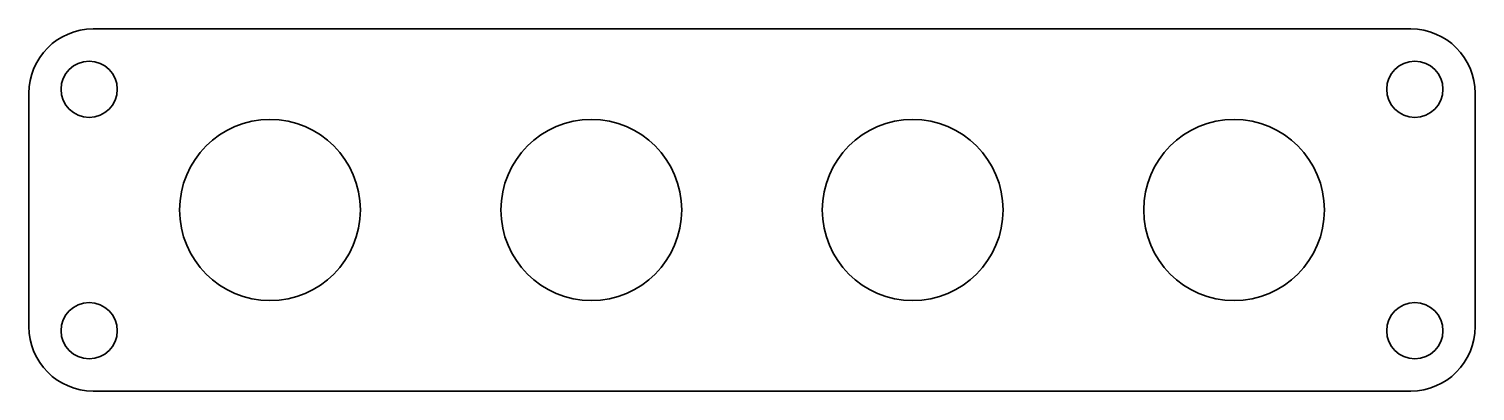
# Model space of a CAD drawing. Header units: inches. Extents: x 0 to 180, y 0 to 45.
import ezdxf

# ---------------------------------------------------------------- set-up
doc = ezdxf.new("R2010")
doc.units = ezdxf.units.IN
doc.header["$MEASUREMENT"] = 0
doc.layers.add('SIMUMAK Visible (ISO)', color=7, linetype='Continuous', lineweight=35)

# ---------------------------------------------------------------- blocks, each defined once
blk = doc.blocks.new('SMB-01-LEDPANEL-01_Sheet_SMB-01-LEDPANEL-01')
at = {"layer": 'SIMUMAK Visible (ISO)'}
for p, q in [((-82, 22.5), (82, 22.5)), ((-90, -14.5), (-90, 14.5)), ((90, 14.5), (90, -14.5)), ((82, -22.5), (-82, -22.5))]:
    blk.add_line(p, q, dxfattribs=at)
for centre, radius in [((-82.5, 15), 3.5), ((82.5, 15), 3.5), ((-60, 0), 11.25), ((-20, 0), 11.25), ((20, 0), 11.25), ((60, 0), 11.25), ((-82.5, -15), 3.5), ((82.5, -15), 3.5)]:
    blk.add_circle(centre, radius, dxfattribs=at)
at = {"layer": 'SIMUMAK Visible (ISO)', "extrusion": (0, 0, -1)}
for centre, start, end in [((82, 14.5), 0, 90), ((-82, 14.5), 90, 180), ((82, -14.5), 270, 360), ((-82, -14.5), 180, 270)]:
    blk.add_arc(centre, 8, start, end, dxfattribs=at)

msp = doc.modelspace()

# ---------------------------------------------------------------- block references
msp.add_blockref('SMB-01-LEDPANEL-01_Sheet_SMB-01-LEDPANEL-01', (90, 22.5))

doc.saveas('drawing.dxf')
